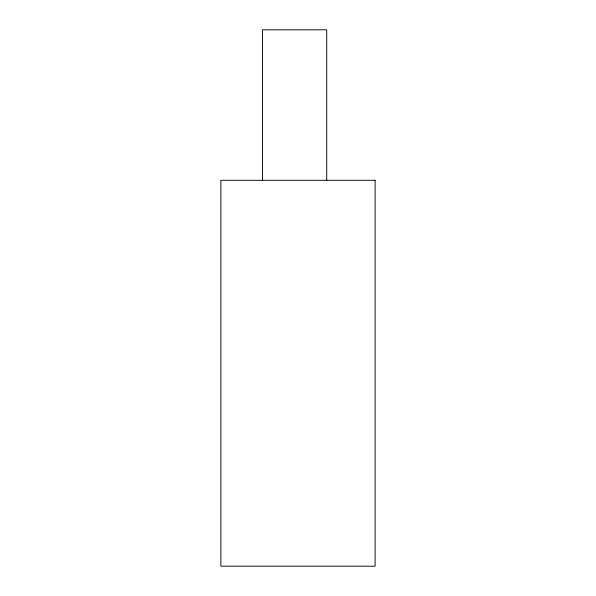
<?xml version="1.0" encoding="UTF-8"?>
<svg xmlns="http://www.w3.org/2000/svg" width="596" height="596" viewBox="0 0 596 596"><rect width="100%" height="100%" fill="white"/><g stroke="black" fill="none" stroke-linecap="round" stroke-linejoin="round"><path stroke-width="0.89" d="M326.72 180.297L326.72 29.8L262.501 29.8L262.501 180.297M375.115 180.297L220.885 180.297L220.885 566.2L375.115 566.2L375.115 180.297"/></g></svg>
